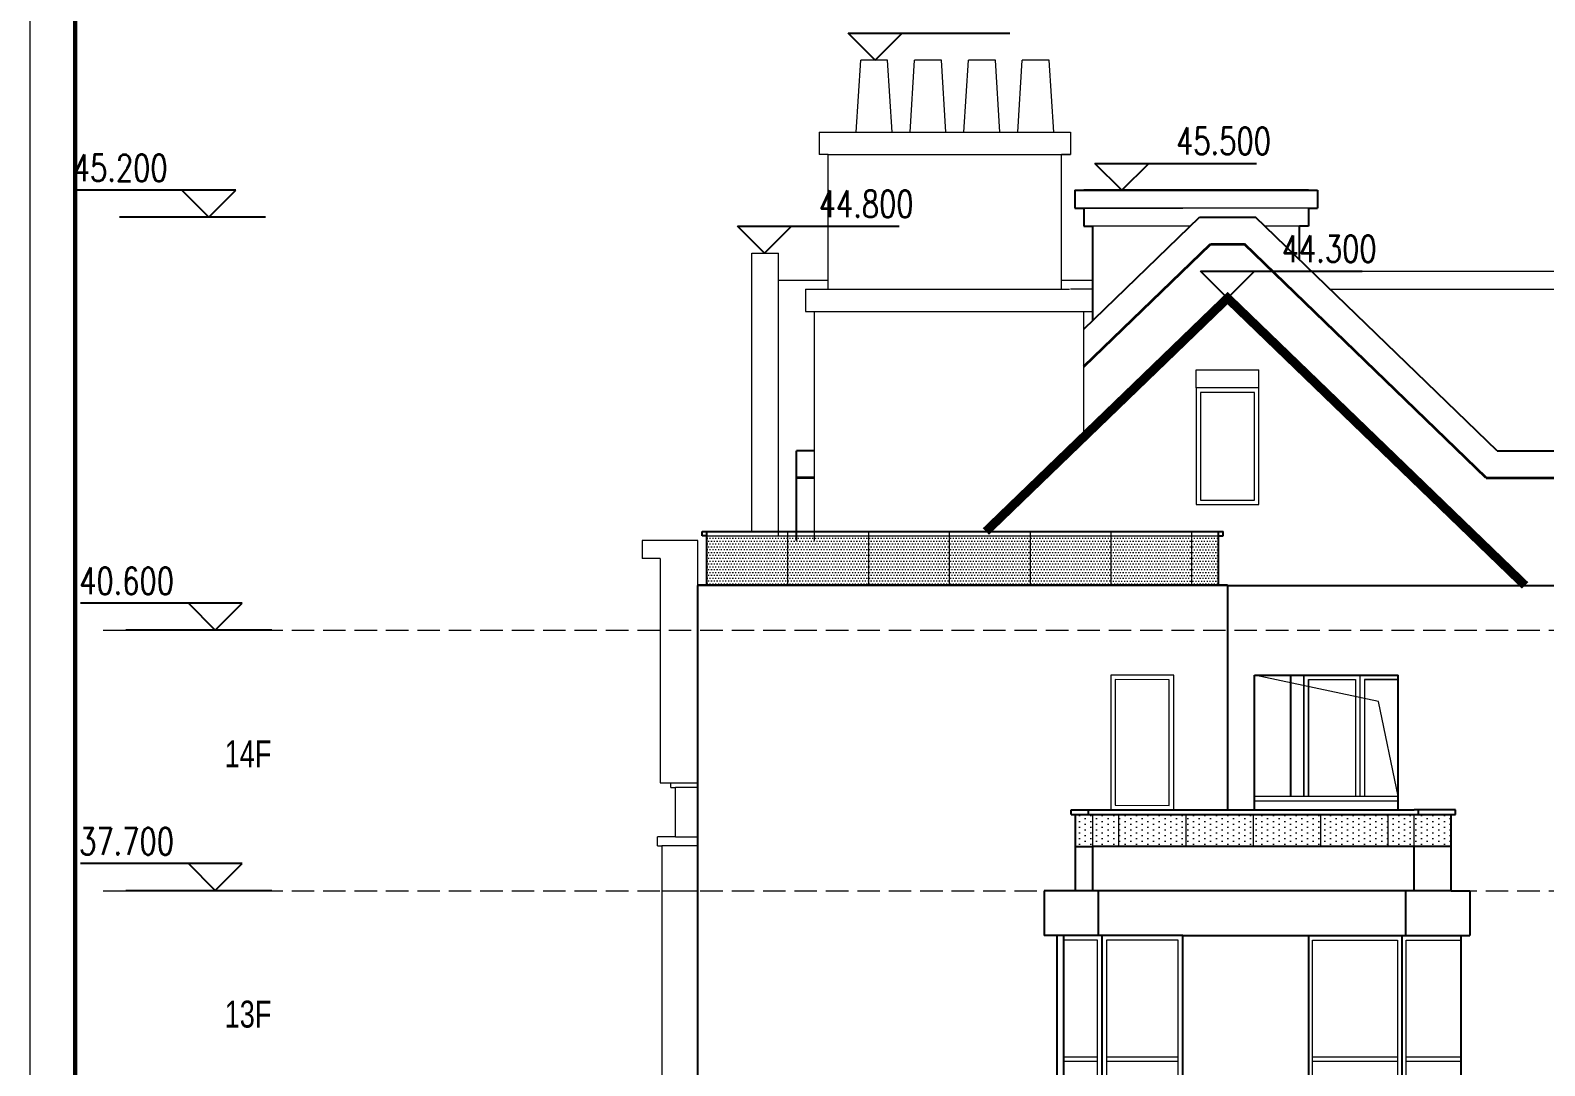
# Model space of a CAD drawing. Extents: x 1332633 to 1595679, y 264824 to 640777.
# Drawn here: x 1510891 to 1527758, y 309879 to 321412 of the extents above; entities that cross this region are included whole.
import ezdxf
from ezdxf.enums import TextEntityAlignment as Align

# ---------------------------------------------------------------- set-up
doc = ezdxf.new("R2010")
doc.units = 0
doc.header["$LTSCALE"] = 1000
doc.header["$MEASUREMENT"] = 0
doc.linetypes.add('DASH', pattern=[0.35, 0.25, -0.1])
doc.linetypes.add('DOTE', pattern=[2.42, 2, -0.2, 0.02, -0.2])
doc.layers.get('0').update_dxf_attribs({"linetype": 'CONTINUOUS'})
for name, color, linetype, lineweight in [('_公共_图框', 4, 'CONTINUOUS', 5), ('DOTE', 1, 'DOTE', 13), ('PUB_TEXT', 7, 'CONTINUOUS', 13), ('WALL', 2, 'CONTINUOUS', 35), ('WINDOW', 4, 'CONTINUOUS', 13), ('木头', 44, 'CONTINUOUS', 13)]:
    doc.layers.add(name, color=color, linetype=linetype, lineweight=lineweight)
for name, color, linetype in [('A-Balcony(建筑阳台)', 32, 'CONTINUOUS'), ('A-Hz1汉字注明（平、立面、房间名称等）', 7, 'CONTINUOUS'), ('A-Wall(建筑墙)', 255, 'CONTINUOUS'), ('A-WALL_建筑墙_', 255, 'CONTINUOUS'), ('DIM_ELEV', 3, 'CONTINUOUS'), ('hatch', 251, 'CONTINUOUS')]:
    doc.layers.add(name, color=color, linetype=linetype)
doc.styles.add('_TCH_DIM', font='SIMPLEX', dxfattribs={"width": 0.8, "bigfont": 'HZTXT'})
doc.styles.add('sunyat', font='3yromanc.shx', dxfattribs={"width": 0.75, "bigfont": '3yhztxt.shx'})
doc.styles.add('图框文字', font='SIMKAI.TTF')
pattern_1 = [(270, (238162.45, -105070), (63.5, -31.75), [0, -63.5])]
pattern_2 = [(0, (-2390756.565, 1632109.775), (15.875, 31.75), [0, -31.75])]

# ---------------------------------------------------------------- blocks, each defined once
blk = doc.blocks.new('qqwqw')
at = {"layer": '_公共_图框'}
blk.add_lwpolyline([(-63075, 0), (0, 0), (0, 29700), (-63075, 29700)], close=True, dxfattribs=at)
at = {"layer": '_公共_图框', "const_width": 50}
blk.add_lwpolyline([(-61825, 500), (-500, 500), (-500, 29200), (-61825, 29200)], close=True, dxfattribs=at)
at = {"layer": '_公共_图框', "style": '图框文字'}
for tag, height, p in [('建设单位', 250, (-2500, 19150)), ('合作单位', 250, (-2527, 16842)), ('项目名称', 250, (-2500, 15150)), ('项目编号', 250, (-2500, 13150)), ('建筑', 175, (-1300, 2800)), ('方案深化', 175, (-1300, 2450)), ('1:100', 175, (-1300, 2100)), ('20090705', 175, (-1300, 1750)), ('图号', 175, (-1300, 1225))]:
    blk.add_attdef(tag, text='', height=height, dxfattribs=at).set_placement(p, align=Align.MIDDLE_CENTER)
blk = doc.blocks.new('hdshtg')
at = {"layer": 'A-Wall(建筑墙)'}
for p, q in [((1403201, 193775), (1403201, 193275)), ((1407731, 193775), (1403201, 193775)), ((1403801, 193775), (1403801, 193275)), ((1407225, 193775), (1407225, 193275)), ((1407731, 193775), (1407942, 193775)), ((1407942, 193775), (1407942, 193275)), ((1403342, 193275), (1403201, 193275)), ((1403342, 193275), (1403342, 191375)), ((1403550, 193275), (1403342, 193275)), ((1404742, 193275), (1406142, 193275)), ((1406142, 193275), (1406142, 191375)), ((1406142, 193275), (1407292, 193275)), ((1407184, 193275), (1407184, 191375)), ((1407292, 193275), (1407313, 193275)), ((1407313, 193275), (1407842, 193275)), ((1407842, 193275), (1407907, 193275)), ((1407842, 193225), (1407842, 193275)), ((1407842, 191925), (1407842, 193225)), ((1407907, 193275), (1407942, 193275)), ((1407842, 191875), (1407842, 191925)), ((1407842, 191425), (1407842, 191875)), ((1403342, 191325), (1403342, 191225)), ((1403801, 191325), (1403801, 191225)), ((1404742, 191375), (1407842, 191375)), ((1407225, 191325), (1407225, 191225)), ((1407842, 191425), (1407842, 191375)), ((1407842, 191325), (1407842, 191225)), ((1403342, 191175), (1403342, 190875)), ((1407842, 191175), (1407842, 190875))]:
    blk.add_line(p, q, dxfattribs=at)
for points in [[(1403413, 193275), (1403413, 191375), (1404742, 191375), (1404742, 193275), (1403413, 193275)], [(1403842, 193275), (1403842, 191375), (1404742, 191375), (1404742, 193275), (1403842, 193275)]]:
    blk.add_lwpolyline(points, dxfattribs=at)
at = {"layer": 'WINDOW'}
for p, q in [((1406187, 193225), (1406364, 193225)), ((1406187, 191925), (1406187, 193225)), ((1406364, 193225), (1406410, 193225)), ((1406410, 193225), (1407134, 193225)), ((1407134, 193225), (1407134, 191925)), ((1407233, 193225), (1407842, 193225)), ((1407233, 191925), (1407233, 193225)), ((1403413, 191925), (1403792, 191925)), ((1403413, 191875), (1403792, 191875)), ((1403892, 191925), (1404692, 191925)), ((1403892, 191875), (1404692, 191875)), ((1406187, 191925), (1406364, 191925)), ((1406187, 191875), (1406187, 191925)), ((1406187, 191425), (1406187, 191875)), ((1406187, 191875), (1406364, 191875)), ((1406364, 191925), (1406410, 191925)), ((1406364, 191875), (1406410, 191875)), ((1406410, 191925), (1407134, 191925)), ((1406410, 191875), (1407134, 191875)), ((1407134, 191925), (1407134, 191875)), ((1407134, 191875), (1407134, 191425)), ((1407233, 191925), (1407842, 191925)), ((1407233, 191875), (1407233, 191925)), ((1407233, 191425), (1407233, 191875)), ((1407233, 191875), (1407842, 191875)), ((1406364, 191425), (1406187, 191425)), ((1406410, 191425), (1406364, 191425)), ((1407134, 191425), (1406410, 191425)), ((1407842, 191425), (1407233, 191425))]:
    blk.add_line(p, q, dxfattribs=at)
at = {"layer": 'WINDOW', "color": 8}
for p, q in [((1403201, 191375), (1403200, 191375)), ((1403201, 191325), (1403201, 191375)), ((1403377, 191375), (1403201, 191375)), ((1403744, 191325), (1403201, 191325)), ((1403377, 191375), (1403550, 191375)), ((1407292, 191325), (1403744, 191325)), ((1404913, 191375), (1405408, 191375)), ((1405408, 191375), (1405507, 191375)), ((1405507, 191375), (1406142, 191375)), ((1406142, 191375), (1407292, 191375)), ((1407292, 191375), (1407314, 191375)), ((1407292, 191325), (1407942, 191325)), ((1407314, 191325), (1407314, 191375)), ((1407314, 191375), (1407842, 191375)), ((1407842, 191375), (1407907, 191375)), ((1407907, 191375), (1407942, 191375)), ((1407942, 191325), (1407942, 191375)), ((1407942, 191375), (1407942, 191375)), ((1403201, 191225), (1403342, 191225)), ((1403201, 191225), (1403201, 191175)), ((1403201, 191175), (1403342, 191175)), ((1403342, 191225), (1403744, 191225)), ((1403342, 191175), (1403744, 191175)), ((1403744, 191225), (1407313, 191225)), ((1403744, 191175), (1407313, 191175)), ((1403801, 191225), (1403801, 191225)), ((1403801, 191175), (1403801, 191175)), ((1407313, 191225), (1407314, 191225)), ((1407313, 191175), (1407314, 191175)), ((1407314, 191175), (1407314, 191225)), ((1407314, 191225), (1407942, 191225)), ((1407314, 191175), (1407942, 191175)), ((1407942, 191175), (1407942, 191225)), ((1407942, 191225), (1407942, 191225)), ((1407942, 191175), (1407942, 191175))]:
    blk.add_line(p, q, dxfattribs=at)
at = {"layer": 'WINDOW'}
for points in [[(1403413, 193225), (1403413, 191425), (1403792, 191425), (1403792, 193225)], [(1403892, 193225), (1403892, 191425), (1404692, 191425), (1404692, 193225)]]:
    blk.add_lwpolyline(points, close=True, dxfattribs=at)

msp = doc.modelspace()

# ---------------------------------------------------------------- hatches: boundary and pattern name
at = {"layer": 'WINDOW'}
h = msp.add_hatch(dxfattribs=at)
h.set_pattern_fill('DOTS,_O', color=256, scale=20)
h.set_pattern_definition(pattern_2)
h.paths.add_polyline_path([(1519326, 315780), (1518426, 315780), (1518426, 315230), (1519326, 315230)])
h = msp.add_hatch(dxfattribs=at)
h.set_pattern_fill('DOTS,_O', color=256, scale=20)
h.set_pattern_definition(pattern_2)
h.paths.add_polyline_path([(1520226, 315780), (1519326, 315780), (1519326, 315230), (1520226, 315230)])
h = msp.add_hatch(dxfattribs=at)
h.set_pattern_fill('DOTS,_O', color=256, scale=20)
h.set_pattern_definition(pattern_2)
h.paths.add_polyline_path([(1521126, 315780), (1520226, 315780), (1520226, 315230), (1521126, 315230)])
h = msp.add_hatch(dxfattribs=at)
h.set_pattern_fill('DOTS,_O', color=256, scale=20)
h.set_pattern_definition([(0, (-2389856.563, 1632109.775), (15.875, 31.75), [0, -31.75])])
h.paths.add_polyline_path([(1522026, 315780), (1521126, 315780), (1521126, 315230), (1522026, 315230)])
h = msp.add_hatch(dxfattribs=at)
h.set_pattern_fill('DOTS,_O', color=256, scale=20)
h.set_pattern_definition([(0, (-2388956.56, 1632109.775), (15.875, 31.75), [0, -31.75])])
h.paths.add_polyline_path([(1522926, 315780), (1522026, 315780), (1522026, 315230), (1522926, 315230)])
h = msp.add_hatch(dxfattribs=at)
h.set_pattern_fill('DOTS,_O', color=256, scale=20)
h.set_pattern_definition([(0, (0, 0), (15.875, 31.75), [0, -31.75])])
h.paths.add_polyline_path([(1524126, 315780), (1523826, 315780), (1523826, 315230), (1524126, 315230)])
h.paths.add_polyline_path([(1523826, 315780), (1522926, 315780), (1522926, 315230), (1523826, 315230)])
h = msp.add_hatch(dxfattribs=at)
h.set_pattern_fill('DOTS', color=256, scale=40, angle=630, style=0)
h.set_pattern_definition(pattern_1)
h.paths.add_polyline_path([(1522727, 312679), (1522534, 312679), (1522534, 312320), (1522727, 312320)])
h.paths.add_polyline_path([(1523016, 312679), (1522727, 312679), (1522727, 312320), (1523016, 312320)])
h.paths.add_polyline_path([(1523766, 312679), (1523016, 312679), (1523016, 312320), (1523766, 312320)])
h.paths.add_polyline_path([(1524516, 312679), (1523766, 312679), (1523766, 312320), (1524516, 312320)])
h.paths.add_polyline_path([(1525266, 312679), (1524516, 312679), (1524516, 312320), (1525266, 312320)])
h.paths.add_polyline_path([(1526016, 312679), (1525266, 312679), (1525266, 312320), (1526016, 312320)])
h.paths.add_polyline_path([(1526304, 312679), (1526016, 312679), (1526016, 312320), (1526304, 312320)])
h = msp.add_hatch(dxfattribs=at)
h.set_pattern_fill('DOTS', color=256, scale=40, angle=630, style=0)
h.set_pattern_definition(pattern_1)
h.paths.add_polyline_path([(1526715, 312679), (1526304, 312679), (1526304, 312320), (1526715, 312320)])

# ---------------------------------------------------------------- linework, layer by layer
for p, q in [((1522526, 319630), (1525226, 319630)), ((1522526, 319430), (1522626, 319430)), ((1525126, 319430), (1525226, 319430)), ((1522626, 319230), (1522726, 319230)), ((1525126, 319230), (1525026, 319230)), ((1519626, 316729, 0), (1519426, 316729, 0)), ((1527229, 316729, 0), (1529026, 316729, 0)), ((1518376, 315830, 0), (1518826, 315830, 0)), ((1518376, 315780, 0), (1518376, 315830, 0)), ((1518426, 315780, 0), (1518376, 315780, 0)), ((1518426, 315230, 0), (1518426, 315830, 0)), ((1518826, 315830, 0), (1521024, 315830, 0)), ((1520825, 315830, 0), (1524176, 315830)), ((1524126, 315230), (1524126, 315830)), ((1524126, 315780), (1524176, 315780)), ((1524176, 315780), (1524176, 315830))]:
    msp.add_line(p, q)
at = {"layer": 'A-Balcony(建筑阳台)'}
msp.add_line((1524926, 314230, 0), (1524926, 312880, 0), dxfattribs=at)
at = {"layer": 'A-Wall(建筑墙)'}
for p, q in [((1522484, 312729, 0), (1526304, 312729, 0)), ((1522484, 312679, 0), (1522484, 312729, 0)), ((1522677, 312679, 0), (1522677, 312729, 0)), ((1526765, 312729, 0), (1526304, 312729, 0)), ((1526354, 312679, 0), (1526354, 312729, 0)), ((1526765, 312679, 0), (1526765, 312729, 0)), ((1522484, 312679, 0), (1526765, 312679, 0)), ((1522534, 312320, 0), (1522534, 312679, 0)), ((1526715, 312320, 0), (1526715, 312679, 0)), ((1522534, 311829, 0), (1522534, 312320, 0)), ((1522534, 312320, 0), (1522727, 312320, 0)), ((1522727, 311829, 0), (1522727, 312320, 0)), ((1526304, 312320, 0), (1522727, 312320, 0)), ((1526304, 311829, 0), (1526304, 312320, 0)), ((1526715, 312320, 0), (1526304, 312320, 0)), ((1526715, 312229, 0), (1526715, 312320, 0)), ((1526715, 311829, 0), (1526715, 312229, 0))]:
    msp.add_line(p, q, dxfattribs=at)
at = {"layer": 'A-WALL_建筑墙_'}
for p, q in [((1522526, 319630), (1522526, 319430)), ((1525126, 319630), (1522626, 319630)), ((1525226, 319630), (1525226, 319430)), ((1522626, 319430), (1522626, 319230)), ((1522626, 318084, 0), (1523915, 319329, 0)), ((1527229, 316729, 0), (1524537, 319329, 0)), ((1525126, 319430), (1525126, 319230)), ((1522726, 318181), (1522726, 319230)), ((1525026, 318857), (1525026, 319230)), ((1519426, 315729, 0), (1519426, 316729, 0)), ((1524226, 315230), (1518326, 315230, 0)), ((1524226, 315230), (1518326, 315230, 0)), ((1518326, 283129, 0), (1518326, 315229, 0)), ((1524226, 315229, 0), (1518326, 315229, 0)), ((1524226, 315229, 0), (1530226, 315229, 0)), ((1524526, 314230, 0), (1526126, 314230, 0)), ((1524526, 312729, 0), (1524526, 314230, 0)), ((1526126, 312729, 0), (1526126, 314230, 0))]:
    msp.add_line(p, q, dxfattribs=at)
at = {"layer": 'A-WALL_建筑墙_', "ltscale": 0.2}
for p, q in [((1523915, 319329, 0), (1524537, 319329, 0)), ((1524226, 315229), (1524226, 312729))]:
    msp.add_line(p, q, dxfattribs=at)
at = {"layer": 'A-WALL_建筑墙_', "ltscale": 0.2, "const_width": 100}
msp.add_lwpolyline([(1521534, 315830), (1524226, 318429), (1527540, 315229)], dxfattribs=at)
at = {"layer": 'DIM_ELEV'}
for p, q in [((1520302, 321079, 0), (1520002, 321379, 0)), ((1520002, 321379, 0), (1521802, 321379, 0)), ((1520302, 321079, 0), (1520602, 321379, 0)), ((1523049, 319630), (1522749, 319930)), ((1522749, 319930), (1524549, 319930)), ((1523049, 319630), (1523349, 319930)), ((1513180, 319630), (1511380, 319630)), ((1512880, 319330), (1512580, 319630)), ((1512880, 319330), (1513180, 319630)), ((1513511, 319330), (1511886, 319330)), ((1519069, 318929, 0), (1518769, 319229, 0)), ((1518769, 319229, 0), (1520569, 319229, 0)), ((1519069, 318929, 0), (1519369, 319229, 0)), ((1524226, 318429), (1523926, 318729)), ((1523926, 318729), (1525726, 318729)), ((1524226, 318429), (1524526, 318729)), ((1513252, 315030, 0), (1511452, 315030, 0)), ((1512952, 314730, 0), (1512652, 315030, 0)), ((1512952, 314730, 0), (1513252, 315030, 0)), ((1513582, 314729, 0), (1511957, 314729, 0)), ((1513252, 312130, 0), (1511452, 312130, 0)), ((1512952, 311830, 0), (1512652, 312130, 0)), ((1512952, 311830, 0), (1513252, 312130, 0)), ((1513582, 311829, 0), (1511957, 311829, 0))]:
    msp.add_line(p, q, dxfattribs=at)
at = {"layer": 'DOTE', "linetype": 'DASH'}
for p, q in [((1511703, 314729, 0), (1536470, 314729, 0)), ((1511703, 311829, 0), (1536470, 311829, 0))]:
    msp.add_line(p, q, dxfattribs=at)
at = {"layer": 'hatch'}
msp.add_line((1523726, 311330, 0), (1525126, 311330, 0), dxfattribs=at)
at = {"layer": 'WALL'}
for p, q in [((1522626, 317667, 0), (1524037, 319029, 0)), ((1524037, 319029, 0), (1524415, 319029, 0)), ((1527108, 316429, 0), (1524415, 319029, 0)), ((1519626, 316429, 0), (1519426, 316429, 0)), ((1527108, 316429, 0), (1529026, 316429, 0))]:
    msp.add_line(p, q, dxfattribs=at)
at = {"layer": 'WINDOW', "color": 8}
for p, q in [((1523876, 317629, 0), (1524576, 317629, 0)), ((1523876, 317429, 0), (1523876, 317629, 0)), ((1524576, 317429, 0), (1524576, 317629, 0)), ((1523505, 314229), (1523505, 314229)), ((1525704, 314229, 0), (1525704, 314229, 0))]:
    msp.add_line(p, q, dxfattribs=at)
at = {"layer": 'WINDOW'}
for p, q in [((1524526, 312880, 0), (1526126, 312880, 0)), ((1524526, 312830, 0), (1526126, 312830, 0))]:
    msp.add_line(p, q, dxfattribs=at)
at = {"layer": 'WINDOW', "color": 8, "elevation": 0}
for points in [[(1524576, 317429), (1523876, 317429), (1523876, 316129), (1524576, 316129)], [(1526126, 314229), (1524526, 314230), (1524526, 312730), (1526126, 312729)]]:
    msp.add_lwpolyline(points, close=True, dxfattribs=at)
at = {"layer": 'WINDOW', "elevation": 0}
msp.add_lwpolyline([(1524526, 317379), (1523926, 317379), (1523926, 316179), (1524526, 316179)], close=True, dxfattribs=at)
at = {"layer": 'WINDOW', "color": 8}
msp.add_lwpolyline([(1523626, 314229), (1522926, 314229), (1522926, 312729), (1523626, 312729)], close=True, dxfattribs=at)
at = {"layer": 'WINDOW'}
msp.add_lwpolyline([(1523576, 314179), (1522976, 314180), (1522976, 312780), (1523576, 312779)], close=True, dxfattribs=at)
at = {"layer": '木头'}
for p, q in [((1520090, 320279, 0), (1520140, 321079, 0)), ((1520440, 321079, 0), (1520140, 321079, 0)), ((1520490, 320279, 0), (1520440, 321079, 0)), ((1520690, 320279, 0), (1520740, 321079, 0)), ((1521040, 321079, 0), (1520740, 321079, 0)), ((1521090, 320279, 0), (1521040, 321079, 0)), ((1521290, 320279, 0), (1521340, 321079, 0)), ((1521640, 321079, 0), (1521340, 321079, 0)), ((1521690, 320279, 0), (1521640, 321079, 0)), ((1521890, 320279, 0), (1521940, 321079, 0)), ((1522240, 321079, 0), (1521940, 321079, 0)), ((1522290, 320279, 0), (1522240, 321079, 0)), ((1519676, 320279, 0), (1519676, 320029, 0)), ((1519676, 320279, 0), (1522476, 320279, 0)), ((1522476, 320279, 0), (1522476, 320029, 0)), ((1519776, 320029, 0), (1519676, 320029, 0)), ((1519776, 318529, 0), (1519776, 320029, 0)), ((1519776, 320029, 0), (1522476, 320029, 0)), ((1522376, 318529, 0), (1522376, 320029, 0)), ((1522476, 320029, 0), (1522376, 320029, 0)), ((1522626, 319430), (1523726, 319430)), ((1525126, 319430), (1522626, 319430)), ((1523206, 319430, 0), (1523006, 319430, 0)), ((1523726, 319230), (1522726, 319230)), ((1523812, 319230), (1523726, 319230)), ((1525026, 319230), (1524640, 319230)), ((1518926, 315830), (1518926, 318929)), ((1518926, 318929, 0), (1519226, 318929, 0)), ((1519226, 315780, 0), (1519226, 318929)), ((1519226, 318629, 0), (1519776, 318629, 0)), ((1522376, 318629, 0), (1522726, 318629, 0)), ((1525158, 318729, 0), (1531866, 318729, 0)), ((1519526, 318529, 0), (1519526, 318279, 0)), ((1519526, 318529, 0), (1519776, 318529, 0)), ((1519776, 318529, 0), (1522466, 318529, 0)), ((1522726, 318529, 0), (1522476, 318529, 0)), ((1522726, 318529, 0), (1522726, 318279, 0)), ((1525365, 318529, 0), (1531866, 318529, 0)), ((1519526, 318279, 0), (1522726, 318279, 0)), ((1519626, 315729, 0), (1519626, 318279, 0)), ((1522626, 316884, 0), (1522626, 318279, 0)), ((1518426, 315780, 0), (1524126, 315780)), ((1519326, 315830, 0), (1519326, 315230, 0)), ((1520226, 315830, 0), (1520226, 315230, 0)), ((1521126, 315830, 0), (1521126, 315230, 0)), ((1522026, 315830, 0), (1522026, 315230, 0)), ((1522926, 315830, 0), (1522926, 315230, 0)), ((1523826, 315830, 0), (1523826, 315230, 0)), ((1518326, 315729, 0), (1517705, 315729, 0)), ((1517705, 315729, 0), (1517705, 315529, 0)), ((1518326, 315229, 0), (1518326, 315729, 0)), ((1517905, 315529, 0), (1517705, 315529, 0)), ((1517905, 315529, 0), (1517905, 313029, 0)), ((1525907, 313936, 0), (1524526, 314230, 0)), ((1525076, 314230, 0), (1525076, 312880, 0)), ((1526126, 314230, 0), (1525076, 314230, 0)), ((1525701, 314230, 0), (1525701, 312880, 0)), ((1525126, 314180, 0), (1525651, 314180, 0)), ((1525126, 314180, 0), (1525126, 312880, 0)), ((1525651, 314180, 0), (1525651, 312880, 0)), ((1526126, 314180, 0), (1525751, 314180, 0)), ((1525751, 314180, 0), (1525751, 312880, 0)), ((1526126, 312880, 0), (1525907, 313936, 0)), ((1517905, 313029, 0), (1518326, 313029, 0)), ((1517905, 313029, 0), (1518026, 313029, 0)), ((1518026, 312979, 0), (1518026, 313029, 0)), ((1518026, 312979, 0), (1518076, 312979, 0)), ((1518076, 312429, 0), (1518076, 312979, 0)), ((1518326, 312979, 0), (1518076, 312979, 0)), ((1518326, 313029, 0), (1518326, 312979, 0)), ((1518326, 312429, 0), (1518326, 312979, 0)), ((1522727, 312320, 0), (1522727, 312679, 0)), ((1523016, 312320, 0), (1523016, 312679, 0)), ((1523766, 312320, 0), (1523766, 312679, 0)), ((1524516, 312320, 0), (1524516, 312679, 0)), ((1525266, 312320, 0), (1525266, 312679, 0)), ((1526016, 312320, 0), (1526016, 312679, 0)), ((1526304, 312320, 0), (1526304, 312679, 0)), ((1518076, 312429, 0), (1517876, 312429, 0)), ((1517876, 312329, 0), (1517876, 312429, 0)), ((1518076, 312429, 0), (1518326, 312429, 0)), ((1518326, 312329, 0), (1518326, 312429, 0)), ((1517876, 312329, 0), (1517926, 312329, 0)), ((1518326, 312329, 0), (1517926, 312329, 0)), ((1517926, 312329, 0), (1517926, 280229, 0)), ((1518326, 311829, 0), (1518326, 312329, 0)), ((1517926, 311829, 0), (1518326, 311829, 0)), ((1518326, 311329, 0), (1518326, 311829, 0))]:
    msp.add_line(p, q, dxfattribs=at)
at = {"layer": '木头', "elevation": 0}
for points in [[(1525076, 312880), (1525076, 314230), (1526126, 314230)], [(1525126, 312880), (1525126, 314180), (1525651, 314180)], [(1525751, 314180), (1526126, 314180)]]:
    msp.add_lwpolyline(points, dxfattribs=at)

# ---------------------------------------------------------------- block references
at = {"layer": 'A-Wall(建筑墙)', "xscale": -1, "rotation": 270}
msp.add_blockref('qqwqw', (1510891, 329421, 0), dxfattribs=at)
at = {"layer": 'A-Wall(建筑墙)'}
msp.add_blockref('hdshtg', (118984, 118054, 0), dxfattribs=at)

# ---------------------------------------------------------------- texts
at = {"layer": 'A-Hz1汉字注明（平、立面、房间名称等）', "style": 'sunyat', "width": 0.75}
for s, p in [('14F', (1513057, 313204, 0)), ('13F', (1513057, 310304, 0))]:
    msp.add_text(s, height=300, dxfattribs=at).set_placement(p)
at = {"layer": 'PUB_TEXT', "style": '_TCH_DIM', "width": 0.752941}
for s, p in [('45.500', (1523653, 320030)), ('45.200', (1511365, 319730)), ('44.800', (1519673, 319329, 0)), ('44.300', (1524830, 318829)), ('40.600', (1511436, 315130, 0)), ('37.700', (1511436, 312230, 0))]:
    msp.add_text(s, height=297.5, dxfattribs=at).set_placement(p)

doc.saveas('drawing.dxf')
